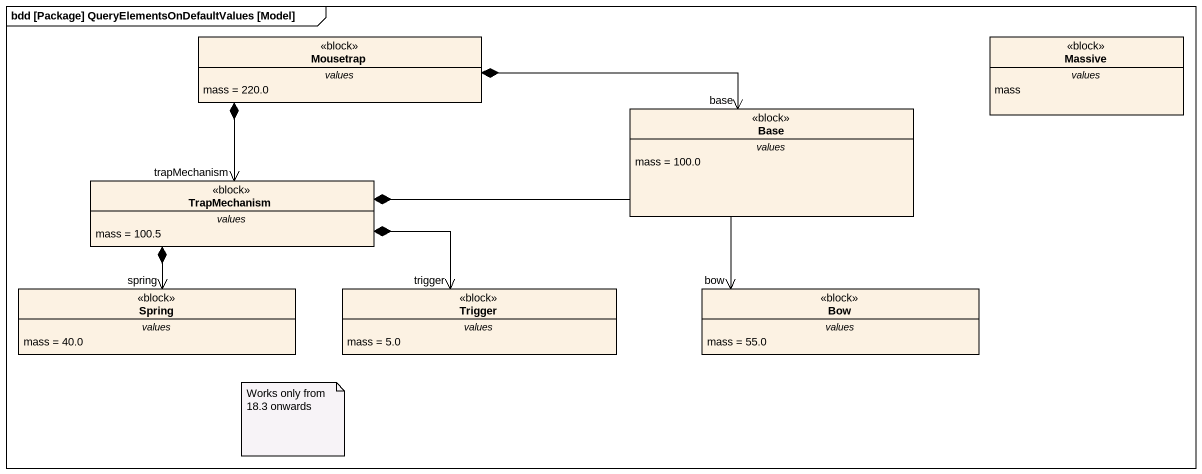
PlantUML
@startuml
mainframe bdd [Package] QueryElementsOnDefaultValues [Model]
hide circle
hide empty members
class Mousetrap <<block>> {
  -- values --
  mass = 220.0
}
class Massive <<block>> {
  -- values --
  mass
}
class Base <<block>> {
  -- values --
  mass = 100.0
}
class TrapMechanism <<block>> {
  -- values --
  mass = 100.5
}
class Spring <<block>> {
  -- values --
  mass = 40.0
}
class Trigger <<block>> {
  -- values --
  mass = 5.0
}
class Bow <<block>> {
  -- values --
  mass = 55.0
}
Mousetrap *-right-> "base" Base
Mousetrap *--> "trapMechanism" TrapMechanism
TrapMechanism *--> "spring" Spring
TrapMechanism *-right-> "trigger" Trigger
TrapMechanism *-right-> "bow" Bow
note as N1
  Works only from 18.3 onwards
end note
@enduml
